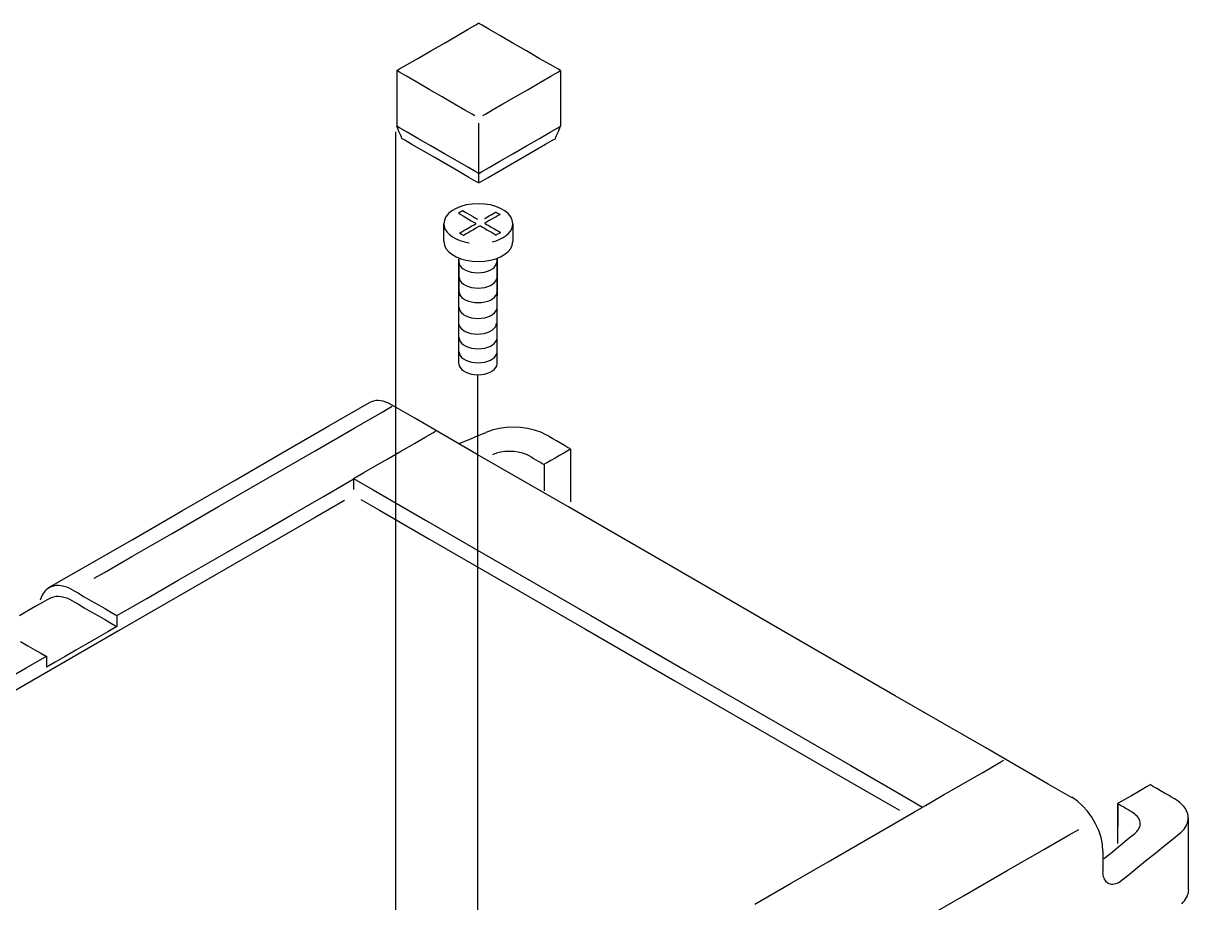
# Model space of a CAD drawing. Extents: x 1 to 593, y 1 to 419.
# Drawn here: x 246.53 to 281.13, y 339.55 to 365.66 of the extents above; entities that cross this region are included whole.
import ezdxf

# ---------------------------------------------------------------- set-up
doc = ezdxf.new("R2010")
doc.units = 0
doc.header["$LTSCALE"] = 0.4
doc.header["$MEASUREMENT"] = 0
doc.layers.get('0').update_dxf_attribs({"linetype": 'CONTINUOUS'})

msp = doc.modelspace()

# ---------------------------------------------------------------- linework, layer by layer
at = {"color": 5, "linetype": 'Continuous'}
for p, q in [((259.419664, 365.2961916), (259.7433135, 365.4830475)), ((259.7433135, 365.4830475), (259.9668648, 365.6121188)), ((259.9668648, 365.6121188), (260.0502817, 365.6602798)), ((260.1336776, 365.6121188), (260.0502604, 365.6602798)), ((260.3572314, 365.4830475), (260.1336776, 365.6121188)), ((260.6808837, 365.2961916), (260.3572314, 365.4830475)), ((258.632228, 364.8415483), (259.0359544, 365.0746539)), ((259.0359544, 365.0746539), (259.419664, 365.2961916)), ((261.0645908, 365.0746539), (260.6808837, 365.2961916)), ((261.4683197, 364.8415483), (261.0645908, 365.0746539)), ((258.2485209, 364.6200105), (258.632228, 364.8415483)), ((261.8520296, 364.6200105), (261.4683197, 364.8415483)), ((257.7013204, 364.3040834), (257.9248714, 364.4331543)), ((257.9248714, 364.4331543), (258.2485209, 364.6200105)), ((262.1756791, 364.4331543), (261.8520296, 364.6200105)), ((262.3992329, 364.3040834), (262.1756791, 364.4331543)), ((257.697427, 364.2100037), (257.6178951, 364.255922)), ((257.6179056, 364.255922), (257.7013204, 364.3040834)), ((257.6179056, 364.255922), (257.6179056, 364.1993546)), ((257.6179056, 364.1993546), (257.6179056, 364.0477465)), ((257.6179056, 364.0477465), (257.6179056, 363.8282594)), ((257.9105665, 364.086957), (257.697427, 364.2100037)), ((258.2191451, 363.908806), (257.9105665, 364.086957)), ((261.8834295, 363.9099701), (262.1909612, 364.087523)), ((262.1909612, 364.087523), (262.4033772, 364.210164)), ((262.4826473, 364.255922), (262.3992329, 364.3040834)), ((262.4033772, 364.210164), (262.4826365, 364.255922)), ((262.4826473, 364.255922), (262.4826473, 364.1992906)), ((262.4826473, 364.1992906), (262.4826473, 364.0475327)), ((262.4826473, 364.0475327), (262.4826473, 363.8278216)), ((257.6179056, 363.8282594), (257.6179084, 363.5680344)), ((258.5849826, 363.6975967), (258.2191451, 363.908806)), ((258.9699045, 363.4753649), (258.5849826, 363.6975967)), ((261.1352065, 363.4779924), (261.518831, 363.6994766)), ((261.518831, 363.6994766), (261.8834295, 363.9099701)), ((262.4826473, 363.8278216), (262.4826445, 363.56734)), ((257.6179084, 363.5680344), (257.6179084, 363.294234)), ((257.6179084, 363.294234), (257.6179112, 363.034009)), ((259.335742, 363.2641557), (258.9699045, 363.4753649)), ((260.770608, 363.2674989), (261.1352065, 363.4779924)), ((262.4826445, 363.56734), (262.4826445, 363.2932617)), ((257.6179112, 363.034009), (257.6179112, 362.8145219)), ((259.6443181, 363.0860046), (259.335742, 363.2641557)), ((259.8574576, 362.9629579), (259.6443181, 363.0860046)), ((259.9369871, 362.9170397), (259.8574576, 362.9629579)), ((260.1713954, 362.921547), (260.2506578, 362.9673049)), ((260.2506578, 362.9673049), (260.4630763, 363.089946)), ((260.4630763, 363.089946), (260.770608, 363.2674989)), ((262.4826445, 363.2932617), (262.4826421, 363.0327805)), ((262.4826421, 363.0327805), (262.4826421, 362.8130694)), ((257.6234601, 362.5934969), (257.6178951, 362.6063461)), ((257.6179112, 362.8145219), (257.6179137, 362.6629138)), ((257.6179137, 362.6629138), (257.6179165, 362.6063461)), ((257.7014272, 362.5581315), (257.6179165, 362.6063461)), ((260.0502817, 362.6970934), (260.0502817, 362.6361895)), ((260.0502817, 362.6361895), (260.0502817, 362.47296)), ((262.4020927, 362.5565187), (262.48551, 362.6046801)), ((262.4799289, 362.5918305), (262.4854886, 362.6046801)), ((262.4826393, 362.6613115), (262.4826365, 362.6046801)), ((262.4826421, 362.8130694), (262.4826393, 362.6613115)), ((257.6383684, 362.5590716), (257.6234601, 362.5934969)), ((257.6599522, 362.5092333), (257.6383684, 362.5590716)), ((257.6855389, 362.4501344), (257.6599522, 362.5092333)), ((257.7124606, 362.3879702), (257.6855389, 362.4501344)), ((257.9252371, 362.4289108), (257.7014272, 362.5581315)), ((257.7380473, 362.3288713), (257.7124606, 362.3879702)), ((257.7596287, 362.2790331), (257.7380473, 362.3288713)), ((257.7745369, 362.2446078), (257.7596287, 362.2790331)), ((258.2492633, 362.2418305), (257.9252371, 362.4289108)), ((260.0502817, 362.47296), (260.0502817, 362.2366397)), ((261.8548866, 362.2406024), (262.178539, 362.4274583)), ((262.178539, 362.4274583), (262.4020927, 362.5565187)), ((262.3288682, 362.2429414), (262.3437736, 362.2773667)), ((262.3437736, 362.2773667), (262.365355, 362.327205)), ((262.365355, 362.327205), (262.3909389, 362.3863039)), ((262.3909389, 362.3863039), (262.4178609, 362.4484681)), ((262.4178609, 362.4484681), (262.4434449, 362.507567)), ((262.4434449, 362.507567), (262.4650234, 362.5574052)), ((262.4650234, 362.5574052), (262.4799289, 362.5918305)), ((257.7800991, 362.2317582), (257.7745369, 362.2446078)), ((257.8579594, 362.1868119), (257.7801096, 362.2317582)), ((258.0666025, 362.06635), (257.8579594, 362.1868119)), ((258.3686707, 361.8919481), (258.0666025, 362.06635)), ((258.6334191, 362.0200366), (258.2492633, 362.2418305)), ((259.0376152, 361.7866748), (258.6334191, 362.0200366)), ((260.0502817, 362.2366397), (260.0502845, 361.9564622)), ((260.0502845, 361.9564622), (260.0502845, 361.6616838)), ((261.0674507, 361.7859804), (261.4711795, 362.0190643)), ((261.4711795, 362.0190643), (261.8548866, 362.2406024)), ((261.7329561, 361.8925354), (262.035214, 362.0670335)), ((262.035214, 362.0670335), (262.2439928, 362.1875704)), ((262.2439928, 362.1875704), (262.3218958, 362.2325485)), ((262.323306, 362.2300919), (262.3288682, 362.2429414)), ((258.726791, 361.685193), (258.3686707, 361.8919481)), ((259.1035954, 361.4676393), (258.726791, 361.685193)), ((259.421771, 361.5648805), (259.0376152, 361.7866748)), ((259.7457996, 361.3778002), (259.421771, 361.5648805)), ((260.0502845, 361.6616838), (260.0502873, 361.3815064)), ((260.3600912, 361.3775864), (260.6837411, 361.5644426)), ((260.6837411, 361.5644426), (261.0674507, 361.7859804)), ((260.9975641, 361.4679599), (261.3746086, 361.6856417)), ((261.3746086, 361.6856417), (261.7329561, 361.8925354)), ((259.4617182, 361.2608841), (259.1035954, 361.4676393)), ((259.763784, 361.0864823), (259.4617182, 361.2608841)), ((259.9696099, 361.2485795), (259.7457996, 361.3778002)), ((260.053123, 361.2003649), (259.9696099, 361.2485795)), ((260.0502873, 361.3815064), (260.0502873, 361.145186)), ((260.053123, 361.2003649), (260.1365375, 361.248526)), ((260.1365375, 361.248526), (260.3600912, 361.3775864)), ((260.3369587, 361.0865677), (260.6392166, 361.2610658)), ((260.6392166, 361.2610658), (260.9975641, 361.4679599)), ((259.9724295, 360.9660203), (259.763784, 361.0864823)), ((260.0502817, 360.921074), (259.9724295, 360.9660203)), ((260.0502817, 360.9210527), (260.1281823, 360.9660308)), ((260.0502873, 361.145186), (260.0502898, 360.9819565)), ((260.0502898, 360.9819565), (260.0502926, 360.9210527)), ((260.1281823, 360.9660308), (260.3369587, 361.0865677)), ((259.5248519, 360.2225692), (259.381711, 360.1641647)), ((259.6846259, 360.2663406), (259.5248519, 360.2225692)), ((259.8581307, 360.2938233), (259.6846259, 360.2663406)), ((260.0424739, 360.3033401), (259.8581307, 360.2938233)), ((260.0424634, 360.3033401), (260.0424739, 360.3033401)), ((260.2268091, 360.2937806), (260.0424634, 360.3033401)), ((260.4003139, 360.2662552), (260.2268091, 360.2937806)), ((260.5600826, 360.2224306), (260.4003139, 360.2662552)), ((260.7032127, 360.1639939), (260.5600826, 360.2224306)), ((259.0810421, 359.9179429), (259.0333935, 359.8177645)), ((259.1569102, 360.0101745), (259.0810421, 359.9179429)), ((259.2580984, 360.0928148), (259.1569102, 360.0101745)), ((259.381711, 360.1641647), (259.2580984, 360.0928148)), ((259.4561641, 360.0256942), (259.4517313, 360.0231308)), ((259.4543378, 360.0186022), (259.4719295, 360.0084445)), ((259.4680417, 360.0325518), (259.4561641, 360.0256942)), ((259.485233, 360.0424746), (259.4680417, 360.0325518)), ((259.4719295, 360.0084445), (259.5190762, 359.9812288)), ((259.5056152, 360.0542451), (259.485233, 360.0424746)), ((259.5270629, 360.0666351), (259.5056152, 360.0542451)), ((259.5190762, 359.9812288), (259.5873339, 359.9418258)), ((259.5474451, 360.078406), (259.5270629, 360.0666351)), ((259.5646364, 360.0883288), (259.5474451, 360.078406)), ((259.5765112, 360.095186), (259.5646364, 360.0883288)), ((259.5809415, 360.0977494), (259.5765112, 360.095186)), ((259.5809415, 360.0977494), (259.5958256, 360.0891618)), ((259.5873339, 359.9418258), (259.6682599, 359.8951068)), ((259.5958256, 360.0891618), (259.6357116, 360.0661332)), ((259.6357116, 360.0661332), (259.6934567, 360.0327866)), ((259.6682599, 359.8951068), (259.7534047, 359.8459521)), ((259.6934567, 360.0327866), (259.7619202, 359.9932664)), ((259.7534047, 359.8459521), (259.8343303, 359.7992327)), ((259.7619202, 359.9932664), (259.8339537, 359.9516741)), ((259.8339537, 359.9516741), (259.9024148, 359.9121539)), ((259.9024148, 359.9121539), (259.9601623, 359.8788073)), ((259.9601623, 359.8788073), (260.0000459, 359.8557787)), ((260.0000459, 359.8557787), (260.0149272, 359.8471911)), ((260.2265529, 359.8606279), (260.2381099, 359.8673035)), ((260.2381099, 359.8673035), (260.2690772, 359.8851839)), ((260.2690772, 359.8851839), (260.313914, 359.9110643)), ((260.313914, 359.9110643), (260.3670688, 359.9417513)), ((260.419174, 359.8337861), (260.3470978, 359.7921725)), ((260.3670688, 359.9417513), (260.4229981, 359.974051)), ((260.4950103, 359.8775788), (260.419174, 359.8337861)), ((260.4229981, 359.974051), (260.4761554, 360.004738)), ((260.4761554, 360.004738), (260.5209897, 360.0306184)), ((260.5670868, 359.9191927), (260.4950103, 359.8775788)), ((260.5209897, 360.0306184), (260.551957, 360.0484985)), ((260.551957, 360.0484985), (260.5635112, 360.0551744)), ((260.5635221, 360.0551744), (260.5677889, 360.0527069)), ((260.6278811, 359.9542907), (260.5670868, 359.9191927)), ((260.5677889, 360.0527069), (260.5792287, 360.0461062)), ((260.5792287, 360.0461062), (260.5957896, 360.0365463)), ((260.5957896, 360.0365463), (260.6154243, 360.0252137)), ((260.6154243, 360.0252137), (260.6360816, 360.0132937)), ((260.6698741, 359.978537), (260.6278811, 359.9542907)), ((260.6360816, 360.0132937), (260.6557163, 360.0019607)), ((260.6557163, 360.0019607), (260.6722748, 359.9924012)), ((260.6855433, 359.9875841), (260.6698741, 359.978537)), ((260.6722748, 359.9924012), (260.6837117, 359.9858002)), ((260.6837117, 359.9858002), (260.6879786, 359.983333)), ((260.8268152, 360.0926118), (260.7032127, 360.1639939)), ((260.9279869, 360.009961), (260.8268152, 360.0926118)), ((261.0038336, 359.9176972), (260.9279869, 360.009961)), ((261.0514609, 359.8175079), (261.0038336, 359.9176972)), ((259.0168402, 359.6931795), (259.0168378, 359.711284)), ((259.016843, 359.6446548), (259.0168402, 359.6931795)), ((259.016843, 359.5744158), (259.016843, 359.6446548)), ((259.0168458, 359.4911347), (259.016843, 359.5744158)), ((259.0168458, 359.4035066), (259.0168458, 359.4911347)), ((259.0168483, 359.7113267), (259.0282264, 359.6228012)), ((259.0333935, 359.8177645), (259.0168591, 359.7113267)), ((259.0282264, 359.6228012), (259.0613382, 359.5383668)), ((259.0613382, 359.5383668), (259.1145942, 359.4589417)), ((259.5479848, 359.468854), (259.6133508, 359.5066012)), ((259.6133508, 359.5066012), (259.6908478, 359.5513445)), ((259.6908478, 359.5513445), (259.7723877, 359.5984268)), ((259.7723877, 359.5984268), (259.8498847, 359.6431701)), ((259.8970794, 359.5323535), (259.8175797, 359.4864457)), ((259.8343303, 359.7992327), (259.9025884, 359.7598297)), ((259.8498847, 359.6431701), (259.9152507, 359.6809176)), ((259.9726405, 359.575975), (259.8970794, 359.5323535)), ((259.9025884, 359.7598297), (259.9497376, 359.7326144)), ((259.9152507, 359.6809176), (259.9604, 359.7069793)), ((259.9497376, 359.7326144), (259.9673321, 359.7224563)), ((259.9604, 359.7069793), (259.9772441, 359.71671)), ((260.0363724, 359.6127716), (259.9726405, 359.575975)), ((260.0803947, 359.6381823), (260.0363724, 359.6127716)), ((260.0968198, 359.6476669), (260.0803947, 359.6381823)), ((260.1024594, 359.64442), (260.1184705, 359.6351807)), ((260.1184705, 359.6351807), (260.1613766, 359.6104003)), ((260.1613766, 359.6104003), (260.2234929, 359.5745439)), ((260.2234929, 359.5745439), (260.2971392, 359.5320224)), ((260.2443077, 359.7328279), (260.2286358, 359.7237811)), ((260.2286466, 359.7237811), (260.2449272, 359.7143815)), ((260.2863007, 359.7570741), (260.2443077, 359.7328279)), ((260.2449272, 359.7143815), (260.2885652, 359.6891846)), ((260.3470978, 359.7921725), (260.2863007, 359.7570741)), ((260.2885652, 359.6891846), (260.3517388, 359.6527087)), ((260.2971392, 359.5320224), (260.3746257, 359.4872896)), ((260.3517388, 359.6527087), (260.426635, 359.6094711)), ((260.426635, 359.6094711), (260.5054406, 359.5639697)), ((260.5054406, 359.5639697), (260.5803368, 359.5207321)), ((260.5803368, 359.5207321), (260.6435104, 359.4842561)), ((260.9365797, 359.4218249), (260.9924877, 359.4894578)), ((260.9924877, 359.4894578), (261.0334233, 359.5607759)), ((261.0334233, 359.5607759), (261.0587882, 359.634935)), ((261.0679715, 359.7110705), (261.0514609, 359.8175079)), ((261.0587882, 359.634935), (261.067982, 359.7110705)), ((261.0720437, 359.6928162), (261.0720409, 359.7111132)), ((261.0720462, 359.6438005), (261.0720437, 359.6928162)), ((261.0720462, 359.5728243), (261.0720462, 359.6438005)), ((261.072049, 359.488678), (261.0720462, 359.5728243)), ((261.072049, 359.4001525), (261.072049, 359.488678)), ((259.0168483, 359.3202255), (259.0168458, 359.4035066)), ((259.0168483, 359.2499864), (259.0168483, 359.3202255)), ((259.0168483, 359.2014617), (259.0168483, 359.2499864)), ((259.0168483, 359.1833573), (259.0168483, 359.2014617)), ((259.0168696, 359.1834427), (259.0333802, 359.0770052)), ((259.1145942, 359.4589417), (259.1864142, 359.3854875)), ((259.1864142, 359.3854875), (259.2752095, 359.3189333)), ((259.2752095, 359.3189333), (259.3793961, 359.2602295)), ((259.3793961, 359.2602295), (259.4973934, 359.2103167)), ((259.4859858, 359.4330613), (259.5028327, 359.442792)), ((259.4859858, 359.4330613), (259.4902957, 359.4305728)), ((259.4902957, 359.4305728), (259.5018503, 359.4239077)), ((259.4973934, 359.2103167), (259.6276126, 359.1701339)), ((259.5018503, 359.4239077), (259.518574, 359.4142519)), ((259.5028327, 359.442792), (259.5479848, 359.468854)), ((259.518574, 359.4142519), (259.5384036, 359.4028017)), ((259.5384036, 359.4028017), (259.5592692, 359.3907533)), ((259.5592692, 359.3907533), (259.5790963, 359.379303)), ((259.5790963, 359.379303), (259.5958228, 359.3696472)), ((259.5958228, 359.3696472), (259.6073718, 359.3629822)), ((259.6073718, 359.3629822), (259.6116817, 359.3604937)), ((259.6342616, 359.3806169), (259.617834, 359.3711319)), ((259.6276126, 359.1701339), (259.7684705, 359.1406114)), ((259.6782842, 359.4060273), (259.6342616, 359.3806169)), ((259.7420185, 359.4428238), (259.6782842, 359.4060273)), ((259.8175797, 359.4864457), (259.7420185, 359.4428238)), ((260.3746257, 359.4872896), (260.4482695, 359.4447677)), ((260.4482695, 359.4447677), (260.5103886, 359.4089113)), ((260.4534849, 359.1686814), (260.5752446, 359.2051364)), ((260.5103886, 359.4089113), (260.5532919, 359.3841309)), ((260.5532919, 359.3841309), (260.5693006, 359.3748916)), ((260.5693111, 359.3748916), (260.5738719, 359.3775299)), ((260.5738719, 359.3775299), (260.5860939, 359.3845796)), ((260.5752446, 359.2051364), (260.6850333, 359.2495377)), ((260.5860939, 359.3845796), (260.6037871, 359.3948014)), ((260.6037871, 359.3948014), (260.6247623, 359.4069033)), ((260.6247623, 359.4069033), (260.646835, 359.4196566)), ((260.6435104, 359.4842561), (260.6871428, 359.4590593)), ((260.646835, 359.4196566), (260.6678102, 359.4317582)), ((260.6678102, 359.4317582), (260.6855034, 359.44198)), ((260.6850333, 359.2495377), (260.7822532, 359.3010101)), ((260.6855034, 359.44198), (260.6977226, 359.4490297)), ((260.6871428, 359.4590593), (260.7034237, 359.4496597)), ((260.6977226, 359.4490297), (260.7022806, 359.451668)), ((260.7822532, 359.3010101), (260.8663004, 359.3587311)), ((260.8663004, 359.3587311), (260.9365797, 359.4218249)), ((261.0514476, 359.0767595), (261.067982, 359.1831865)), ((261.0720518, 359.3160066), (261.072049, 359.4001525)), ((261.0720518, 359.2450304), (261.0720518, 359.3160066)), ((261.0720518, 359.1960147), (261.0720518, 359.2450304)), ((261.0720518, 359.1777177), (261.0720518, 359.1960147)), ((259.0333802, 359.0770052), (259.0810047, 358.9768265)), ((259.0810047, 358.9768265), (259.1568514, 358.8845735)), ((259.1568514, 358.8845735), (259.2580235, 358.8019119)), ((259.2580235, 358.8019119), (259.3816204, 358.7305297)), ((260.703122, 358.7303698), (260.8267375, 358.8017197)), ((260.8267375, 358.8017197), (260.9279281, 358.8843491)), ((260.9279281, 358.8843491), (261.0037965, 358.9765808)), ((261.0037965, 358.9765808), (261.0514476, 359.0767595)), ((259.3816204, 358.7305297), (259.524748, 358.6721039)), ((259.4625516, 358.5783557), (259.4716463, 358.5197695)), ((259.4675608, 358.6587419), (259.4675608, 358.6213899)), ((259.4675608, 358.6213899), (259.4675608, 358.5212969)), ((259.4675608, 358.5212969), (259.4675608, 358.3763857)), ((259.4675664, 358.2668182), (259.4675688, 358.5522401)), ((259.4675688, 358.5522401), (259.4675716, 358.6587419)), ((259.4716463, 358.5197695), (259.4978715, 358.4646225)), ((259.4978715, 358.4646225), (259.5396321, 358.4138336)), ((259.524748, 358.6721039), (259.6845086, 358.6282793)), ((259.6845086, 358.6282793), (259.8580078, 358.6007539)), ((259.8580078, 358.6007539), (260.0423458, 358.5911944)), ((260.0423458, 358.5911944), (260.0423563, 358.5911944)), ((260.0423563, 358.5911944), (260.2266999, 358.6007112)), ((260.2266999, 358.6007112), (260.4002072, 358.6281939)), ((260.4002072, 358.6281939), (260.5599811, 358.6719653)), ((260.5146022, 358.4138336), (260.5563628, 358.4646225)), ((260.5563628, 358.4646225), (260.5825904, 358.5197695)), ((260.5599811, 358.6719653), (260.703122, 358.7303698)), ((260.5825904, 358.5197695), (260.591688, 358.5783557)), ((260.5966468, 358.552176), (260.5966443, 358.6586779)), ((260.5966496, 358.266765), (260.5966468, 358.552176)), ((260.5966548, 358.6586779), (260.5966548, 358.6213259)), ((260.5966548, 358.6213259), (260.5966548, 358.5212434)), ((260.5966548, 358.5212434), (260.5966548, 358.3763322)), ((259.4675608, 358.3763857), (259.4675636, 358.2045791)), ((259.4675636, 358.2045791), (259.4675636, 358.0238115)), ((259.4675664, 357.8535858), (259.4675664, 358.2668182)), ((259.4702953, 358.1266068), (259.4793904, 358.0680102)), ((259.5396321, 358.4138336), (259.595329, 358.3683427)), ((259.595329, 358.3683427), (259.6633732, 358.3290573)), ((259.6633732, 358.3290573), (259.7421655, 358.2968965)), ((259.7421655, 358.2968965), (259.8301167, 358.2727784)), ((259.8301167, 358.2727784), (259.9256275, 358.2576433)), ((259.9256275, 358.2576433), (260.0271037, 358.2523881)), ((260.0271037, 358.2523881), (260.0271145, 358.2523881)), ((260.0271145, 358.2523881), (260.1285935, 358.2576433)), ((260.1285935, 358.2576433), (260.2241071, 358.2727784)), ((260.2241071, 358.2727784), (260.3120583, 358.2968965)), ((260.3120583, 358.2968965), (260.3908559, 358.3290573)), ((260.3908559, 358.3290573), (260.4589001, 358.3683427)), ((260.4589001, 358.3683427), (260.5146022, 358.4138336)), ((260.590337, 358.0680102), (260.5994321, 358.1266068)), ((260.5966496, 357.8535431), (260.5966496, 358.266765)), ((260.5966548, 358.3763322), (260.5966524, 358.2045473)), ((260.5966524, 358.2045473), (260.5966524, 358.0237793)), ((259.4675636, 358.0238115), (259.4675664, 357.8520052)), ((259.4675636, 357.3636842), (259.4675664, 357.8535858)), ((259.4675664, 357.8520052), (259.4675664, 357.707094)), ((259.4793904, 358.0680102), (259.505618, 358.0128526)), ((259.505618, 358.0128526), (259.5473786, 357.9620743)), ((259.5473786, 357.9620743), (259.603078, 357.9165725)), ((259.603078, 357.9165725), (259.671125, 357.8772875)), ((259.671125, 357.8772875), (259.7499226, 357.8451263)), ((259.7499226, 357.8451263), (259.8378793, 357.8210085)), ((259.8378793, 357.8210085), (259.9333954, 357.8058731)), ((259.9333954, 357.8058731), (260.0348796, 357.8006182)), ((260.0348691, 357.8006182), (260.1363506, 357.8058731)), ((260.0348796, 357.8006182), (260.0348691, 357.8006182)), ((260.1363506, 357.8058731), (260.231867, 357.8210085)), ((260.231867, 357.8210085), (260.3198181, 357.8451263)), ((260.3198181, 357.8451263), (260.3986129, 357.8772875)), ((260.3986129, 357.8772875), (260.4666571, 357.9165725)), ((260.4666571, 357.9165725), (260.5223568, 357.9620743)), ((260.5223568, 357.9620743), (260.5641146, 358.0128526)), ((260.5641146, 358.0128526), (260.590337, 358.0680102)), ((260.5966524, 358.0237793), (260.5966496, 357.8519944)), ((260.5966524, 357.3636415), (260.5966496, 357.8535431)), ((260.5966496, 357.8519944), (260.5966496, 357.7070832)), ((259.4675664, 357.707094), (259.4675688, 357.6070007)), ((259.4675688, 357.6070007), (259.4675716, 357.569649)), ((259.4702953, 357.6923324), (259.4793904, 357.6337463)), ((259.4793904, 357.6337463), (259.505618, 357.5785996)), ((259.505618, 357.5785996), (259.5473786, 357.5278107)), ((259.5473786, 357.5278107), (259.603078, 357.4823198)), ((259.603078, 357.4823198), (259.671125, 357.4430344)), ((259.671125, 357.4430344), (259.7499226, 357.4108736)), ((260.3198181, 357.4108736), (260.3986129, 357.4430344)), ((260.3986129, 357.4430344), (260.4666571, 357.4823198)), ((260.4666571, 357.4823198), (260.5223568, 357.5278107)), ((260.5223568, 357.5278107), (260.5641146, 357.5785996)), ((260.5641146, 357.5785996), (260.590337, 357.6337463)), ((260.590337, 357.6337463), (260.5994321, 357.6923324)), ((260.5966468, 357.6070007), (260.5966443, 357.569649)), ((260.5966496, 357.7070832), (260.5966468, 357.6070007)), ((259.4675636, 356.8482119), (259.4675636, 357.3636842)), ((259.4702845, 357.2258867), (259.4793796, 357.1673006)), ((259.4793796, 357.1673006), (259.5056044, 357.1121539)), ((259.5056044, 357.1121539), (259.5473653, 357.061365)), ((259.7499226, 357.4108736), (259.8378793, 357.3867555)), ((259.8378793, 357.3867555), (259.9333954, 357.3716204)), ((259.9333954, 357.3716204), (260.0348796, 357.3663652)), ((260.0348691, 357.3663652), (260.1363506, 357.3716204)), ((260.0348796, 357.3663652), (260.0348691, 357.3663652)), ((260.1363506, 357.3716204), (260.231867, 357.3867555)), ((260.231867, 357.3867555), (260.3198181, 357.4108736)), ((260.5223568, 357.061365), (260.5641174, 357.1121539)), ((260.5641174, 357.1121539), (260.590345, 357.1673006)), ((260.590345, 357.1673006), (260.5994426, 357.2258867)), ((260.5966524, 356.8481905), (260.5966524, 357.3636415)), ((259.4542202, 356.7594407), (259.4633153, 356.7008545)), ((259.4675608, 356.3583099), (259.4675636, 356.8482119)), ((259.5473653, 357.061365), (259.6030647, 357.0158738)), ((259.6030647, 357.0158738), (259.6711089, 356.9765884)), ((259.6711089, 356.9765884), (259.749904, 356.9444276)), ((259.749904, 356.9444276), (259.8378552, 356.9203094)), ((259.8378552, 356.9203094), (259.9333688, 356.9051744)), ((259.9333688, 356.9051744), (260.0348478, 356.8999191)), ((260.0348478, 356.8999191), (260.0348583, 356.8999191)), ((260.0348583, 356.8999191), (260.1363401, 356.9051744)), ((260.1363401, 356.9051744), (260.2318561, 356.9203094)), ((260.2318561, 356.9203094), (260.3198101, 356.9444276)), ((260.3198101, 356.9444276), (260.3986077, 356.9765884)), ((260.3986077, 356.9765884), (260.4666547, 357.0158738)), ((260.4666547, 357.0158738), (260.5223568, 357.061365)), ((260.5742513, 356.7008545), (260.5833461, 356.7594407)), ((260.5966548, 356.3582885), (260.5966524, 356.8481905)), ((259.4633153, 356.7008545), (259.4895401, 356.6457078)), ((259.4895401, 356.6457078), (259.5313007, 356.594919)), ((259.5313007, 356.594919), (259.5870004, 356.5494281)), ((259.5870004, 356.5494281), (259.6550446, 356.5101427)), ((259.6550446, 356.5101427), (259.7338394, 356.4779815)), ((259.7338394, 356.4779815), (259.8217905, 356.4538637)), ((259.8217905, 356.4538637), (259.9173041, 356.4387283)), ((259.9173041, 356.4387283), (260.0187831, 356.4334734)), ((260.0187831, 356.4334734), (260.018794, 356.4334734)), ((260.018794, 356.4334734), (260.120273, 356.4387283)), ((260.120273, 356.4387283), (260.2157862, 356.4538637)), ((260.2157862, 356.4538637), (260.3037349, 356.4779815)), ((260.3037349, 356.4779815), (260.3825297, 356.5101427)), ((260.3825297, 356.5101427), (260.4505739, 356.5494281)), ((260.4505739, 356.5494281), (260.5062708, 356.594919)), ((260.5062708, 356.594919), (260.548029, 356.6457078)), ((260.548029, 356.6457078), (260.5742513, 356.7008545)), ((259.4675608, 355.9450775), (259.4675608, 356.3583099)), ((259.4702953, 356.3251876), (259.4793904, 356.2666018)), ((259.4793904, 356.2666018), (259.505618, 356.2114548)), ((259.505618, 356.2114548), (259.5473786, 356.1606659)), ((259.5473786, 356.1606659), (259.603078, 356.115175)), ((259.603078, 356.115175), (259.671125, 356.0758896)), ((259.671125, 356.0758896), (259.7499226, 356.0437288)), ((259.7499226, 356.0437288), (259.8378793, 356.0196107)), ((260.231867, 356.0196107), (260.3198181, 356.0437288)), ((260.3198181, 356.0437288), (260.3986129, 356.0758896)), ((260.3986129, 356.0758896), (260.4666571, 356.115175)), ((260.4666571, 356.115175), (260.5223568, 356.1606659)), ((260.5223568, 356.1606659), (260.5641146, 356.2114548)), ((260.5641146, 356.2114548), (260.590337, 356.2666018)), ((260.590337, 356.2666018), (260.5994321, 356.3251876)), ((260.5966548, 355.945067), (260.5966548, 356.3582885)), ((259.4675608, 355.659656), (259.4675608, 355.9450775)), ((259.4702953, 355.9069992), (259.4793904, 355.8484131)), ((259.4793904, 355.8484131), (259.505618, 355.7932664)), ((259.505618, 355.7932664), (259.5473786, 355.7424775)), ((259.5473786, 355.7424775), (259.603078, 355.6969866)), ((259.603078, 355.6969866), (259.671125, 355.6577012)), ((259.8378793, 356.0196107), (259.9333954, 356.0044756)), ((259.9333954, 356.0044756), (260.0348796, 355.9992204)), ((260.0348691, 355.9992204), (260.1363506, 356.0044756)), ((260.0348796, 355.9992204), (260.0348691, 355.9992204)), ((260.1363506, 356.0044756), (260.231867, 356.0196107)), ((260.3986129, 355.6577012), (260.4666571, 355.6969866)), ((260.4666571, 355.6969866), (260.5223568, 355.7424775)), ((260.5223568, 355.7424775), (260.5641146, 355.7932664)), ((260.5641146, 355.7932664), (260.590337, 355.8484131)), ((260.590337, 355.8484131), (260.5994321, 355.9069992)), ((260.5966548, 355.659656), (260.5966548, 355.945067)), ((259.4675394, 355.5531541), (259.4766345, 355.494568)), ((259.4675608, 355.5531541), (259.4675608, 355.659656)), ((259.4766345, 355.494568), (259.5028621, 355.4394213)), ((259.5028621, 355.4394213), (259.5446227, 355.3886324)), ((259.5446227, 355.3886324), (259.6003224, 355.3431412)), ((259.6003224, 355.3431412), (259.6683694, 355.3038561)), ((259.671125, 355.6577012), (259.7499226, 355.6255404)), ((259.7499226, 355.6255404), (259.8378793, 355.6014223)), ((259.8378793, 355.6014223), (259.9333954, 355.5862869)), ((259.9333954, 355.5862869), (260.0348796, 355.581032)), ((260.0348691, 355.581032), (260.1363506, 355.5862869)), ((260.0348796, 355.581032), (260.0348691, 355.581032)), ((260.1363506, 355.5862869), (260.231867, 355.6014223)), ((260.231867, 355.6014223), (260.3198181, 355.6255404)), ((260.3198181, 355.6255404), (260.3986129, 355.6577012)), ((260.3958574, 355.3038561), (260.4639016, 355.3431412)), ((260.4639016, 355.3431412), (260.5196009, 355.3886324)), ((260.5196009, 355.3886324), (260.5613591, 355.4394213)), ((260.5613591, 355.4394213), (260.5875811, 355.494568)), ((260.5875811, 355.494568), (260.5966762, 355.5531541)), ((260.5966548, 355.5531541), (260.5966548, 355.659656)), ((259.6683694, 355.3038561), (259.7471667, 355.271695)), ((259.7471667, 355.271695), (259.8351234, 355.2475772)), ((259.8351234, 355.2475772), (259.9306395, 355.2324418)), ((259.9306395, 355.2324418), (260.0321241, 355.2271865)), ((260.0321132, 355.2271865), (260.133595, 355.2324418)), ((260.0321241, 355.2271865), (260.0321132, 355.2271865)), ((260.133595, 355.2324418), (260.2291111, 355.2475772)), ((260.2291111, 355.2475772), (260.3170622, 355.271695)), ((260.3170622, 355.271695), (260.3958574, 355.3038561)), ((256.4824458, 354.2090593), (256.808755, 354.3974534)), ((256.8669141, 354.425577), (256.8087658, 354.3974748)), ((256.9294707, 354.4453051), (256.8669141, 354.425577)), ((256.9961079, 354.4564456), (256.9294707, 354.4453051)), ((257.066502, 354.4588273), (256.9961079, 354.4564456)), ((257.1403194, 354.4522585), (257.066502, 354.4588273)), ((257.2172372, 354.4365463), (257.1403194, 354.4522585)), ((257.296929, 354.4114993), (257.2172372, 354.4365463)), ((257.3790646, 354.376935), (257.296929, 354.4114993)), ((257.4633176, 354.3326614), (257.3790646, 354.376935)), ((258.1558059, 353.9328232), (257.4633015, 354.3326401)), ((255.6079372, 353.7041664), (256.4824458, 354.2090593)), ((256.371095, 353.6459541), (257.1840988, 354.1155778)), ((257.1840988, 354.1155778), (257.4874568, 354.2908021)), ((254.3418577, 352.9731967), (255.6079372, 353.7041664)), ((255.1940611, 352.9660455), (256.371095, 353.6459541)), ((260.0117124, 352.8613167), (258.1558059, 353.9328232)), ((260.658384, 353.6252701), (260.4566702, 353.5768203)), ((260.8680417, 353.6546488), (260.658384, 353.6252701)), ((261.0816005, 353.664972), (260.8680417, 353.6546488)), ((261.2950207, 353.6562668), (261.0816005, 353.664972)), ((261.5042563, 353.6285493), (261.2950207, 353.6562668)), ((261.7052623, 353.5818565), (261.5042563, 353.6285493)), ((258.1438111, 353.1845123), (258.4679013, 353.3716248)), ((258.4679013, 353.3716248), (258.6917567, 353.5008668)), ((258.6917567, 353.5008668), (258.7752835, 353.549087)), ((259.5911472, 353.232973), (259.6940521, 353.2750353)), ((259.6940521, 353.2750353), (259.8160523, 353.324911)), ((259.8160523, 353.324911), (259.9444183, 353.3773819)), ((259.9444183, 353.3773819), (260.0664185, 353.4272524)), ((260.0664185, 353.4272524), (260.1693206, 353.4693199)), ((260.1693206, 353.4693199), (260.2403982, 353.4983727)), ((260.2403982, 353.4983727), (260.266917, 353.509214)), ((260.4566702, 353.5768203), (260.2669492, 353.5092675)), ((261.8939956, 353.5161996), (261.7052623, 353.5818565)), ((262.0664133, 353.431605), (261.8939956, 353.5161996)), ((262.0909802, 353.417431), (262.0664133, 353.4316155)), ((262.1568162, 353.3794221), (262.0909802, 353.417431)), ((262.2521268, 353.3243874), (262.1568162, 353.3794221)), ((262.3651254, 353.259147), (262.2521268, 353.3243874)), ((252.8408351, 352.1065865), (254.3418577, 352.9731967)), ((253.7986062, 352.1599657), (255.1940611, 352.9660455)), ((257.3553045, 352.7292712), (257.7595807, 352.9626809)), ((257.7595807, 352.9626809), (258.1438111, 353.1845123)), ((259.4935483, 353.1930733), (259.5200695, 353.2039146)), ((259.5200695, 353.2039146), (259.5911472, 353.232973)), ((260.7042543, 352.9237161), (260.5798321, 352.8934082)), ((260.8336909, 352.9421839), (260.7042543, 352.9237161)), ((260.9656245, 352.9488328), (260.8336909, 352.9421839)), ((261.097529, 352.9436738), (260.9656245, 352.9488328)), ((261.2268883, 352.9267121), (261.097529, 352.9436738)), ((261.3511743, 352.8979747), (261.2268883, 352.9267121)), ((262.4840172, 353.1905047), (262.3651254, 353.259147)), ((262.5970158, 353.125264), (262.4840172, 353.1905047)), ((262.683218, 352.9605928), (262.5783076, 352.9000253)), ((262.6923264, 353.0702349), (262.5970158, 353.125264)), ((262.7556844, 353.0024308), (262.683218, 352.9605928)), ((262.7581596, 353.0322259), (262.6923264, 353.0702349)), ((262.7827237, 353.0180415), (262.7556844, 353.0024308)), ((262.7827237, 353.0180415), (262.7581596, 353.0322259)), ((262.7827237, 353.0180415), (262.7827237, 352.9644379)), ((262.7827237, 352.9644379), (262.7827237, 352.8207818)), ((256.9710713, 352.5074394), (257.3553045, 352.7292712)), ((262.6986176, 351.3100289), (260.0117124, 352.8613167)), ((260.5798321, 352.8934082), (260.4629482, 352.8512553)), ((261.4678685, 352.8574716), (261.3511743, 352.8979747)), ((261.5744502, 352.8052086), (261.4678685, 352.8574716)), ((261.5744502, 352.8052086), (261.5888457, 352.7968989)), ((261.5888457, 352.7968989), (261.6274314, 352.7746231)), ((261.6274314, 352.7746231), (261.6832886, 352.7423713)), ((261.6832886, 352.7423713), (261.7495142, 352.7041384)), ((261.7495142, 352.7041384), (261.8191929, 352.6639076)), ((261.8191929, 352.6639076), (261.8854185, 352.6256747)), ((261.8854185, 352.6256747), (261.9412757, 352.5934281)), ((261.9412757, 352.5934281), (261.9798562, 352.5711527)), ((261.9798562, 352.5711527), (261.9942517, 352.5628427)), ((262.0212938, 352.578453), (261.9942517, 352.5628427)), ((262.0937599, 352.6202861), (262.0212938, 352.578453)), ((262.1986727, 352.6808532), (262.0937599, 352.6202861)), ((262.323055, 352.7526627), (262.1986727, 352.6808532)), ((262.4539256, 352.8282158), (262.323055, 352.7526627)), ((262.5783076, 352.9000253), (262.4539256, 352.8282158)), ((262.7827237, 352.6127985), (262.7827209, 352.3662186)), ((262.7827237, 352.8207818), (262.7827237, 352.6127985)), ((256.4231253, 352.1910853), (256.6469811, 352.320327)), ((256.6469811, 352.320327), (256.9710713, 352.5074394)), ((261.9942622, 352.3587258), (261.9942598, 352.2345308)), ((261.9942598, 352.2345308), (261.9942598, 352.1038628)), ((261.9942622, 352.5628318), (261.9942622, 352.5358353)), ((261.9942622, 352.5358353), (261.9942622, 352.4634759)), ((261.9942622, 352.4634759), (261.9942622, 352.3587258)), ((262.7827209, 352.3662186), (262.7827209, 352.1067787)), ((251.2614986, 351.1947581), (252.8408351, 352.1065865)), ((252.3303482, 351.3118286), (253.7986062, 352.1599657)), ((255.4446037, 351.6155313), (256.0897027, 351.9879831)), ((256.0897027, 351.9879831), (256.3304103, 352.1269555)), ((256.3395936, 351.9534724), (256.3395908, 351.9022296)), ((256.3395908, 351.9022296), (256.3395908, 351.8590028)), ((256.3395961, 352.058639), (256.3395936, 352.0073962)), ((256.3395936, 352.0073962), (256.3395936, 351.9534724)), ((256.3395961, 352.1428598), (256.4231253, 352.1910853)), ((256.3395961, 352.1428598), (256.9188723, 351.808417)), ((256.3395961, 352.1428598), (256.3395961, 352.1317193)), ((256.3395961, 352.1317193), (256.3395961, 352.1018654)), ((256.3395961, 352.1018654), (256.3395961, 352.058639)), ((261.9942598, 352.1038628), (261.994257, 351.979673)), ((261.994257, 351.979673), (261.994257, 351.8749177)), ((262.7827209, 352.1067787), (262.7827184, 351.8602044)), ((254.5106571, 351.0763146), (255.4446037, 351.6155313)), ((256.339588, 351.8291436), (256.3395856, 351.8180031)), ((256.3395908, 351.8590028), (256.339588, 351.8291436)), ((256.9188723, 351.808417), (258.4713299, 350.9121027)), ((261.9942542, 351.8025688), (261.9942517, 351.7755723)), ((261.994257, 351.8749177), (261.9942542, 351.8025688)), ((262.7827184, 351.6522211), (262.7827156, 351.508565)), ((262.7827184, 351.8602044), (262.7827184, 351.6522211)), ((249.7604763, 350.328148), (251.2614986, 351.1947581)), ((250.9348929, 350.5057488), (252.3303482, 351.3118286)), ((256.0643001, 351.4919505), (255.1767123, 350.9795008)), ((256.5586131, 351.520843), (257.1067219, 351.2043922)), ((257.1067219, 351.2043922), (258.5756554, 350.3563034)), ((265.8841244, 349.4708734), (262.6986176, 351.3100289)), ((262.7827156, 351.508565), (262.7827128, 351.4549667)), ((255.1767123, 350.9795008), (252.7979797, 349.606134)), ((253.4034009, 350.4370424), (254.5106571, 351.0763146)), ((258.4713299, 350.9121027), (260.7189193, 349.6144493)), ((249.7578594, 349.8258402), (250.9348929, 350.5057488)), ((248.4943965, 349.5971779), (249.7604763, 350.328148)), ((252.2383755, 349.7644128), (253.4034009, 350.4370424)), ((258.5756554, 350.3563034), (260.7023209, 349.1284782)), ((248.9448556, 349.3562113), (249.7578594, 349.8258402)), ((247.6198879, 349.0922798), (248.4943965, 349.5971779)), ((252.7979797, 349.606134), (249.3541386, 347.6178323)), ((251.131119, 349.1251406), (252.2383755, 349.7644128)), ((260.7189193, 349.6144493), (263.3835865, 348.0760002)), ((269.2358326, 347.5357636), (265.8841244, 349.4708734)), ((248.6414973, 349.1809761), (248.9448556, 349.3562113)), ((250.1971724, 348.5859239), (251.131119, 349.1251406)), ((260.7023209, 349.1284782), (263.2236229, 347.6728082)), ((247.1491214, 348.7701044), (247.1203864, 348.7286455)), ((247.1811034, 348.8082681), (247.1491214, 348.7701044)), ((247.2163246, 348.8429286), (247.1811034, 348.8082681)), ((247.2547661, 348.8738665), (247.2163246, 348.8429286)), ((247.29642, 348.9008735), (247.2547661, 348.8738665)), ((247.2935787, 348.9038856), (247.6198879, 349.0922798)), ((247.3591662, 348.931208), (247.29642, 348.9008844)), ((247.4266686, 348.9524849), (247.3591662, 348.931208)), ((247.498574, 348.9645067), (247.4266686, 348.9524849)), ((247.5745279, 348.9670753), (247.498574, 348.9645067)), ((247.654177, 348.9599777), (247.5745279, 348.9670753)), ((247.7371722, 348.9430163), (247.654177, 348.9599777)), ((247.8231609, 348.9159876), (247.7371722, 348.9430163)), ((247.9117879, 348.8786888), (247.8231609, 348.9159876)), ((248.0027004, 348.830912), (247.9117879, 348.8786888)), ((248.0027112, 348.8309442), (248.0475931, 348.8050316)), ((248.0475931, 348.8050316), (248.167879, 348.7355829)), ((247.107134, 348.4651361), (246.9075406, 348.3498972)), ((247.0537923, 348.5865966), (247.0381711, 348.5340616)), ((247.0727084, 348.6366806), (247.0537923, 348.5865966)), ((247.094912, 348.6840996), (247.0727084, 348.6366806)), ((247.1203864, 348.7286455), (247.094912, 348.6840996)), ((247.2449983, 348.5447373), (247.107134, 348.4651361)), ((247.2964413, 348.5744362), (247.2449983, 348.5447373)), ((247.3591662, 348.6047494), (247.29642, 348.5744149)), ((247.4266686, 348.6260315), (247.3591662, 348.6047494)), ((247.498574, 348.6380533), (247.4266686, 348.6260315)), ((247.5745279, 348.6406219), (247.498574, 348.6380533)), ((247.654177, 348.6335299), (247.5745279, 348.6406219)), ((247.7371722, 348.6165682), (247.654177, 348.6335299)), ((247.8231609, 348.5895394), (247.7371722, 348.6165682)), ((247.9117879, 348.552241), (247.8231609, 348.5895394)), ((248.0027004, 348.5044642), (247.9117879, 348.552241)), ((248.0027112, 348.5044747), (248.0475931, 348.4785621)), ((248.0475931, 348.4785621), (248.167879, 348.4091134)), ((248.167879, 348.7355829), (248.3420247, 348.6350359)), ((248.3420247, 348.6350359), (248.5484858, 348.5158343)), ((248.5484858, 348.5158343), (248.7657193, 348.3904108)), ((249.5520737, 348.2134774), (250.1971724, 348.5859239)), ((246.6709049, 348.2132744), (246.4219271, 348.0695224)), ((246.9075406, 348.3498972), (246.6709049, 348.2132744)), ((248.167879, 348.4091134), (248.3420247, 348.3085717)), ((248.3420247, 348.3085717), (248.5484858, 348.1893701)), ((248.5484858, 348.1893701), (248.7657193, 348.0639465)), ((248.7657193, 348.3904108), (248.9721804, 348.2712092)), ((248.9721804, 348.2712092), (249.1463261, 348.1706675)), ((249.1463261, 348.1706675), (249.266612, 348.1012184)), ((249.266612, 348.1012184), (249.3114942, 348.0753061)), ((249.3113658, 348.074505), (249.5520737, 348.2134774)), ((249.3114942, 348.0752953), (249.3114942, 348.0641016)), ((263.3835865, 348.0760002), (266.1872822, 346.4572824)), ((248.7657193, 348.0639465), (248.9721804, 347.9447449)), ((248.9721804, 347.9447449), (249.1463261, 347.8442032)), ((249.1463261, 347.8442032), (249.266612, 347.7747545)), ((249.3114942, 347.7488475), (249.2396686, 347.7073777)), ((249.266612, 347.7747545), (249.3114942, 347.7488366)), ((249.3114942, 348.0641016), (249.3114942, 348.0340982)), ((249.3114942, 348.0340982), (249.3114942, 347.9906632)), ((249.3114942, 347.9906632), (249.3114942, 347.9391642)), ((249.3114942, 347.9391642), (249.3114942, 347.8849838)), ((249.3114942, 347.8849838), (249.3114942, 347.8334848)), ((249.3114942, 347.8334848), (249.3114942, 347.7900498)), ((249.3114942, 347.7900498), (249.3114942, 347.7600517)), ((249.3114942, 347.7600517), (249.3114942, 347.748858)), ((249.3541386, 347.6178323), (245.271236, 345.2605606)), ((248.7684937, 347.4353395), (248.4380937, 347.2445794)), ((249.0471756, 347.5962405), (248.7684937, 347.4353395)), ((249.2396686, 347.7073777), (249.0471756, 347.5962405)), ((263.2236229, 347.6728082), (265.8764713, 346.1411897)), ((272.4213422, 345.6966134), (269.2358326, 347.5357636)), ((246.4540456, 347.3065941), (246.6712787, 347.1811709)), ((246.6712787, 347.1811709), (246.8777426, 347.061969)), ((246.8777426, 347.061969), (247.0518883, 346.9614273)), ((248.0904594, 347.0438645), (247.7600594, 346.8531044)), ((248.4380937, 347.2445794), (248.0904594, 347.0438645)), ((246.6158835, 346.519938), (247.2169735, 346.8653022)), ((247.0518883, 346.9614273), (247.1721766, 346.8919785)), ((247.1721766, 346.8919785), (247.2170589, 346.8660607)), ((247.2170589, 346.8660715), (247.2170589, 346.8548775)), ((247.2170589, 346.8548775), (247.2170589, 346.8248688)), ((247.2170589, 346.8248688), (247.2170589, 346.7814286)), ((247.2170589, 346.7814286), (247.2170589, 346.7299296)), ((247.2170589, 346.7299296), (247.2170589, 346.6757387)), ((247.4813775, 346.6922038), (247.2888845, 346.5810609)), ((247.7600594, 346.8531044), (247.4813775, 346.6922038)), ((245.004963, 345.5943626), (246.6158835, 346.519938)), ((247.2170589, 346.6757387), (247.2170589, 346.6242394)), ((247.2170589, 346.6242394), (247.2170589, 346.5807939)), ((247.2888845, 346.5810609), (247.2170589, 346.5395912)), ((247.2170589, 346.5807939), (247.2170589, 346.5507905)), ((247.2170589, 346.5507905), (247.2170589, 346.5395912)), ((266.1872822, 346.4572824), (268.8519466, 344.9188332)), ((265.8764713, 346.1411897), (268.3977786, 344.6855194)), ((275.1082446, 344.1453308), (272.4213422, 345.6966134)), ((268.3977786, 344.6855194), (270.524444, 343.4576945)), ((268.8519466, 344.9188332), (271.0995388, 343.6211855)), ((276.9641483, 343.0738243), (275.1082446, 344.1453308)), ((271.0995388, 343.6211855), (272.6519964, 342.7248659)), ((275.0155537, 343.4205613), (275.3360631, 343.6055961)), ((275.3360631, 343.6055961), (275.5574458, 343.733407)), ((275.5574458, 343.733407), (275.6400486, 343.7810984)), ((270.524444, 343.4576945), (271.9933751, 342.6096109)), ((274.6355664, 343.2011813), (275.0155537, 343.4205613)), ((273.8557727, 342.7509759), (274.23576, 342.9703559)), ((274.23576, 342.9703559), (274.6355664, 343.2011813)), ((277.6566502, 342.6740074), (276.9641483, 343.0738243)), ((279.7516673, 342.9106165), (279.5975917, 342.8216584)), ((279.8816303, 342.985646), (279.7516673, 342.9106165)), ((279.9713948, 343.0374712), (279.8816303, 342.985646)), ((280.0048909, 343.0568094), (279.9713948, 343.0374712)), ((280.0231504, 343.0317407), (279.9985888, 343.0459251)), ((280.088978, 342.9937265), (280.0231504, 343.0317407)), ((280.1842862, 342.9386918), (280.088978, 342.9937265)), ((280.2972767, 342.8734514), (280.1842862, 342.9386918)), ((271.9933751, 342.6096109), (272.5414891, 342.2931658)), ((272.6519964, 342.7248659), (273.231267, 342.3904175)), ((273.3138807, 342.4381249), (273.5352634, 342.5659355)), ((273.5352634, 342.5659355), (273.8557727, 342.7509759)), ((277.827522, 342.5684884), (277.6611257, 342.6817729)), ((277.9841344, 342.4284212), (277.827522, 342.5684884)), ((279.1514348, 342.564077), (279.0616703, 342.5122469)), ((279.2813975, 342.6391068), (279.1514348, 342.564077)), ((279.4354731, 342.7280649), (279.2813975, 342.6391068)), ((279.5975917, 342.8216584), (279.4354731, 342.7280649)), ((280.4161685, 342.8047982), (280.2972767, 342.8734514)), ((280.5291646, 342.7395579), (280.4161685, 342.8047982)), ((280.6244724, 342.6845232), (280.5291646, 342.7395579)), ((280.6903004, 342.6465142), (280.6244724, 342.6845232)), ((280.7148669, 342.6323298), (280.6903004, 342.6465142)), ((280.7946554, 342.5821657), (280.7148456, 342.6323189)), ((280.8669024, 342.5282097), (280.7946554, 342.5821657)), ((272.376839, 341.8877947), (272.993211, 342.2436586)), ((272.993211, 342.2436586), (273.223203, 342.3764413)), ((273.2312779, 342.3904336), (273.3138807, 342.4381249)), ((278.1283512, 342.2660996), (277.9841344, 342.4284212)), ((278.2575505, 342.0860529), (278.1283512, 342.2660996)), ((279.0616703, 342.5122469), (279.0281742, 342.4929087)), ((279.0281742, 342.4929192), (279.0425725, 342.4846095)), ((279.0281742, 342.4929192), (279.0281742, 342.4694314)), ((279.0281742, 342.4522614), (279.0281742, 342.4929087)), ((279.0281742, 342.4694314), (279.0281742, 342.4064821)), ((279.0281742, 342.3433243), (279.0281742, 342.4522614)), ((279.0281742, 342.4064821), (279.0281742, 342.3153453)), ((279.0281742, 342.1856066), (279.0281742, 342.3433243)), ((279.0281742, 342.3153453), (279.0281742, 342.2072947)), ((279.0281742, 342.2072947), (279.0281742, 342.0936098)), ((279.0425725, 342.4846095), (279.0811527, 342.4623337)), ((279.0811527, 342.4623337), (279.1370151, 342.4300819)), ((279.1370151, 342.4300819), (279.2032383, 342.391849)), ((279.2032383, 342.391849), (279.2729222, 342.3516182)), ((279.2729222, 342.3516182), (279.3391454, 342.3133853)), ((279.3391454, 342.3133853), (279.3950078, 342.2811387)), ((279.3950078, 342.2811387), (279.433588, 342.2588633)), ((279.433588, 342.2588633), (279.4479863, 342.2505533)), ((279.4927348, 342.2121331), (279.4436284, 342.2430017)), ((279.5371953, 342.1789254), (279.4927348, 342.2121331)), ((280.9311015, 342.4707344), (280.8669024, 342.5282097)), ((280.9867609, 342.4100227), (280.9311015, 342.4707344)), ((281.0333949, 342.3463525), (280.9867609, 342.4100227)), ((281.0705173, 342.2800117), (281.0333949, 342.3463525)), ((281.0976367, 342.2112787), (281.0705173, 342.2800117)), ((281.1142673, 342.1404359), (281.0976367, 342.2112787)), ((271.4844821, 341.3725891), (272.376839, 341.8877947)), ((278.3691256, 341.8928095), (278.2575505, 342.0860529)), ((278.460455, 341.6908984), (278.3691256, 341.8928095)), ((279.0281742, 341.998617), (279.0281742, 342.1856066)), ((279.0281742, 342.0936098), (279.0281742, 341.9855592)), ((279.0281742, 341.8018753), (279.0281742, 341.998617)), ((279.0281742, 341.9855592), (279.0281742, 341.8944276)), ((279.0281742, 341.8944276), (279.0281742, 341.8314783)), ((279.5766995, 342.1435495), (279.5371953, 342.1789254)), ((279.6109484, 342.1061867), (279.5766995, 342.1435495)), ((279.6396487, 342.0670031), (279.6109484, 342.1061867)), ((279.6624904, 342.0261742), (279.6396487, 342.0670031)), ((279.6791798, 341.9838771), (279.6624904, 342.0261742)), ((279.6894177, 341.9402765), (279.6791798, 341.9838771)), ((279.6872333, 341.8371018), (279.69165, 341.8664003)), ((279.6928942, 341.8955546), (279.6894177, 341.9402765)), ((279.69165, 341.8664003), (279.6928942, 341.8955437)), ((281.0577213, 341.8300738), (281.0806859, 341.8774659)), ((281.0806859, 341.8774659), (281.0983259, 341.9250984)), ((281.0983259, 341.9250984), (281.110705, 341.9728059)), ((281.110705, 341.9728059), (281.1178776, 342.0204223)), ((281.1199177, 342.0677668), (281.1142673, 342.1404359)), ((281.1178776, 342.0204223), (281.1198964, 342.0677773)), ((281.1199177, 342.0677668), (281.1199177, 341.9948412)), ((281.1199177, 341.9948412), (281.1199177, 341.7994082)), ((276.8335552, 341.1311472), (277.5867528, 341.5660037)), ((277.5867528, 341.5660037), (277.8677951, 341.7282661)), ((278.5289318, 341.4848481), (278.460455, 341.6908984)), ((279.0281742, 341.8314783), (279.0281742, 341.8079905)), ((279.0281742, 341.6148857), (279.0281742, 341.8018753)), ((279.0281742, 341.457168), (279.0281742, 341.6148857)), ((279.3183652, 341.4325693), (279.4447873, 341.5370842)), ((279.4447873, 341.5370842), (279.5321165, 341.6092728)), ((279.5321165, 341.6092728), (279.564699, 341.6362053)), ((279.564699, 341.6362266), (279.5922566, 341.6637359)), ((279.5922566, 341.6637359), (279.6164066, 341.6918168)), ((279.6164066, 341.6918168), (279.6371816, 341.7203621)), ((279.6371816, 341.7203621), (279.6546186, 341.7492654)), ((279.6546186, 341.7492654), (279.6687551, 341.778425)), ((279.6687551, 341.778425), (279.6796124, 341.8077392)), ((279.6796124, 341.8077392), (279.6872333, 341.8371018)), ((280.6824657, 341.4606768), (280.8493429, 341.5959213)), ((280.8493429, 341.5959213), (280.9116138, 341.6463847)), ((280.9116247, 341.6463738), (280.9563946, 341.6910853)), ((280.9563946, 341.6910853), (280.9956317, 341.7367151)), ((280.9956317, 341.7367151), (281.0293895, 341.7831034)), ((281.0293895, 341.7831034), (281.0577213, 341.8300738)), ((281.1199177, 341.5164643), (281.1199125, 341.1810173)), ((281.1199177, 341.7994082), (281.1199177, 341.5164643)), ((270.4265249, 340.7617821), (271.4844821, 341.3725891)), ((278.5719342, 341.2791825), (278.5289318, 341.4848481)), ((278.5868505, 341.0784355), (278.5719342, 341.2791825)), ((278.8608805, 341.054387), (279.0107694, 341.1782936)), ((279.0107694, 341.1782936), (279.1684766, 341.3086627)), ((279.0281742, 341.3482256), (279.0281742, 341.457168)), ((279.0281742, 341.3075784), (279.0281742, 341.3482256)), ((279.1684766, 341.3086627), (279.3183652, 341.4325693)), ((280.154427, 341.0327468), (280.4408635, 341.2648805)), ((280.4408635, 341.2648805), (280.6824657, 341.4606768)), ((281.1199125, 341.1810173), (281.1199125, 340.828064)), ((275.743111, 340.5015788), (276.8335552, 341.1311472)), ((278.5812855, 341.0784355), (278.5812855, 341.0577141)), ((278.5812855, 341.0577141), (278.5812855, 341.0021722)), ((278.5812855, 341.0021722), (278.5812855, 340.9217699)), ((278.5812855, 340.9217699), (278.5812855, 340.8264404)), ((278.5812855, 340.8264404), (278.5812855, 340.7261391)), ((278.6145467, 340.8507454), (278.6471296, 340.8776835)), ((278.6471296, 340.8776835), (278.7344584, 340.9498721)), ((278.7344584, 340.9498721), (278.8608805, 341.054387)), ((279.8530476, 340.7885063), (280.154427, 341.0327468)), ((281.1199125, 340.828064), (281.1199069, 340.492617)), ((269.3133779, 340.1191026), (270.4265249, 340.7617821)), ((274.4503125, 339.7551796), (275.743111, 340.5015788)), ((278.5774936, 340.4741601), (278.5796139, 340.4208985)), ((278.5812855, 340.7261391), (278.5812855, 340.6308152)), ((278.5812855, 340.6308152), (278.5812855, 340.5504076)), ((278.5812855, 340.5504076), (278.5812855, 340.494871)), ((278.5812855, 340.494871), (278.5812855, 340.4741493)), ((279.3250089, 340.3605767), (279.5666111, 340.556373)), ((279.5666111, 340.556373), (279.8530476, 340.7885063)), ((281.1199069, 340.492617), (281.1199069, 340.2096735)), ((268.2554203, 339.5082903), (269.3133779, 340.1191026)), ((278.5796139, 340.4208985), (278.5858463, 340.3713861)), ((278.5858463, 340.3713861), (278.5960093, 340.3257241)), ((278.5960093, 340.3257241), (278.6099218, 340.2840195)), ((278.6099218, 340.2840195), (278.6274015, 340.2463791)), ((278.6274015, 340.2463791), (278.6482671, 340.2129044)), ((278.6482671, 340.2129044), (278.6723264, 340.1837074)), ((278.6723264, 340.1837074), (278.6994031, 340.1588899)), ((278.6994031, 340.1588899), (278.7293155, 340.1385584)), ((278.7293155, 340.1385689), (278.7641787, 340.1219009)), ((278.7641787, 340.1219009), (278.8011089, 340.1107607)), ((278.921742, 340.1089768), (278.964365, 340.1184404)), ((278.964365, 340.1184404), (279.0077678, 340.1326728)), ((279.0077678, 340.1326728), (279.0516834, 340.1515413)), ((279.0516834, 340.1515413), (279.0958607, 340.1748849)), ((279.0958607, 340.1748741), (279.1581317, 340.2253374)), ((279.1581317, 340.2253374), (279.3250089, 340.3605767)), ((281.1199069, 340.2096735), (281.1199016, 340.0142405)), ((278.8011089, 340.1107607), (278.8398546, 340.1049875)), ((278.8398546, 340.1049875), (278.8801494, 340.1044481)), ((278.8801494, 340.1044481), (278.921742, 340.1089768)), ((281.0930332, 339.7510034), (281.1106732, 339.798636)), ((281.1106732, 339.798636), (281.1230527, 339.8463487)), ((281.1199016, 340.0142405), (281.1198964, 339.9413201)), ((281.1230527, 339.8463487), (281.1302249, 339.8939651)), ((281.1302249, 339.8939651), (281.1322437, 339.9413201)), ((273.0900676, 338.9698426), (274.4503125, 339.7551796)), ((280.923972, 339.5199166), (280.9687419, 339.5646225)), ((280.9687419, 339.5646225), (281.0079793, 339.6102579)), ((281.0079793, 339.6102579), (281.0417368, 339.6566406)), ((281.0417368, 339.6566406), (281.0700686, 339.7036166)), ((281.0700686, 339.7036166), (281.0930332, 339.7510034))]:
    msp.add_line(p, q, dxfattribs=at)
at = {"color": 1, "linetype": 'Continuous'}
for p, q in [((257.5931788, 338.0180824), (257.5931788, 362.4364624)), ((260.0317499, 337.3167153), (260.0317499, 355.2163035))]:
    msp.add_line(p, q, dxfattribs=at)

doc.saveas('drawing.dxf')
